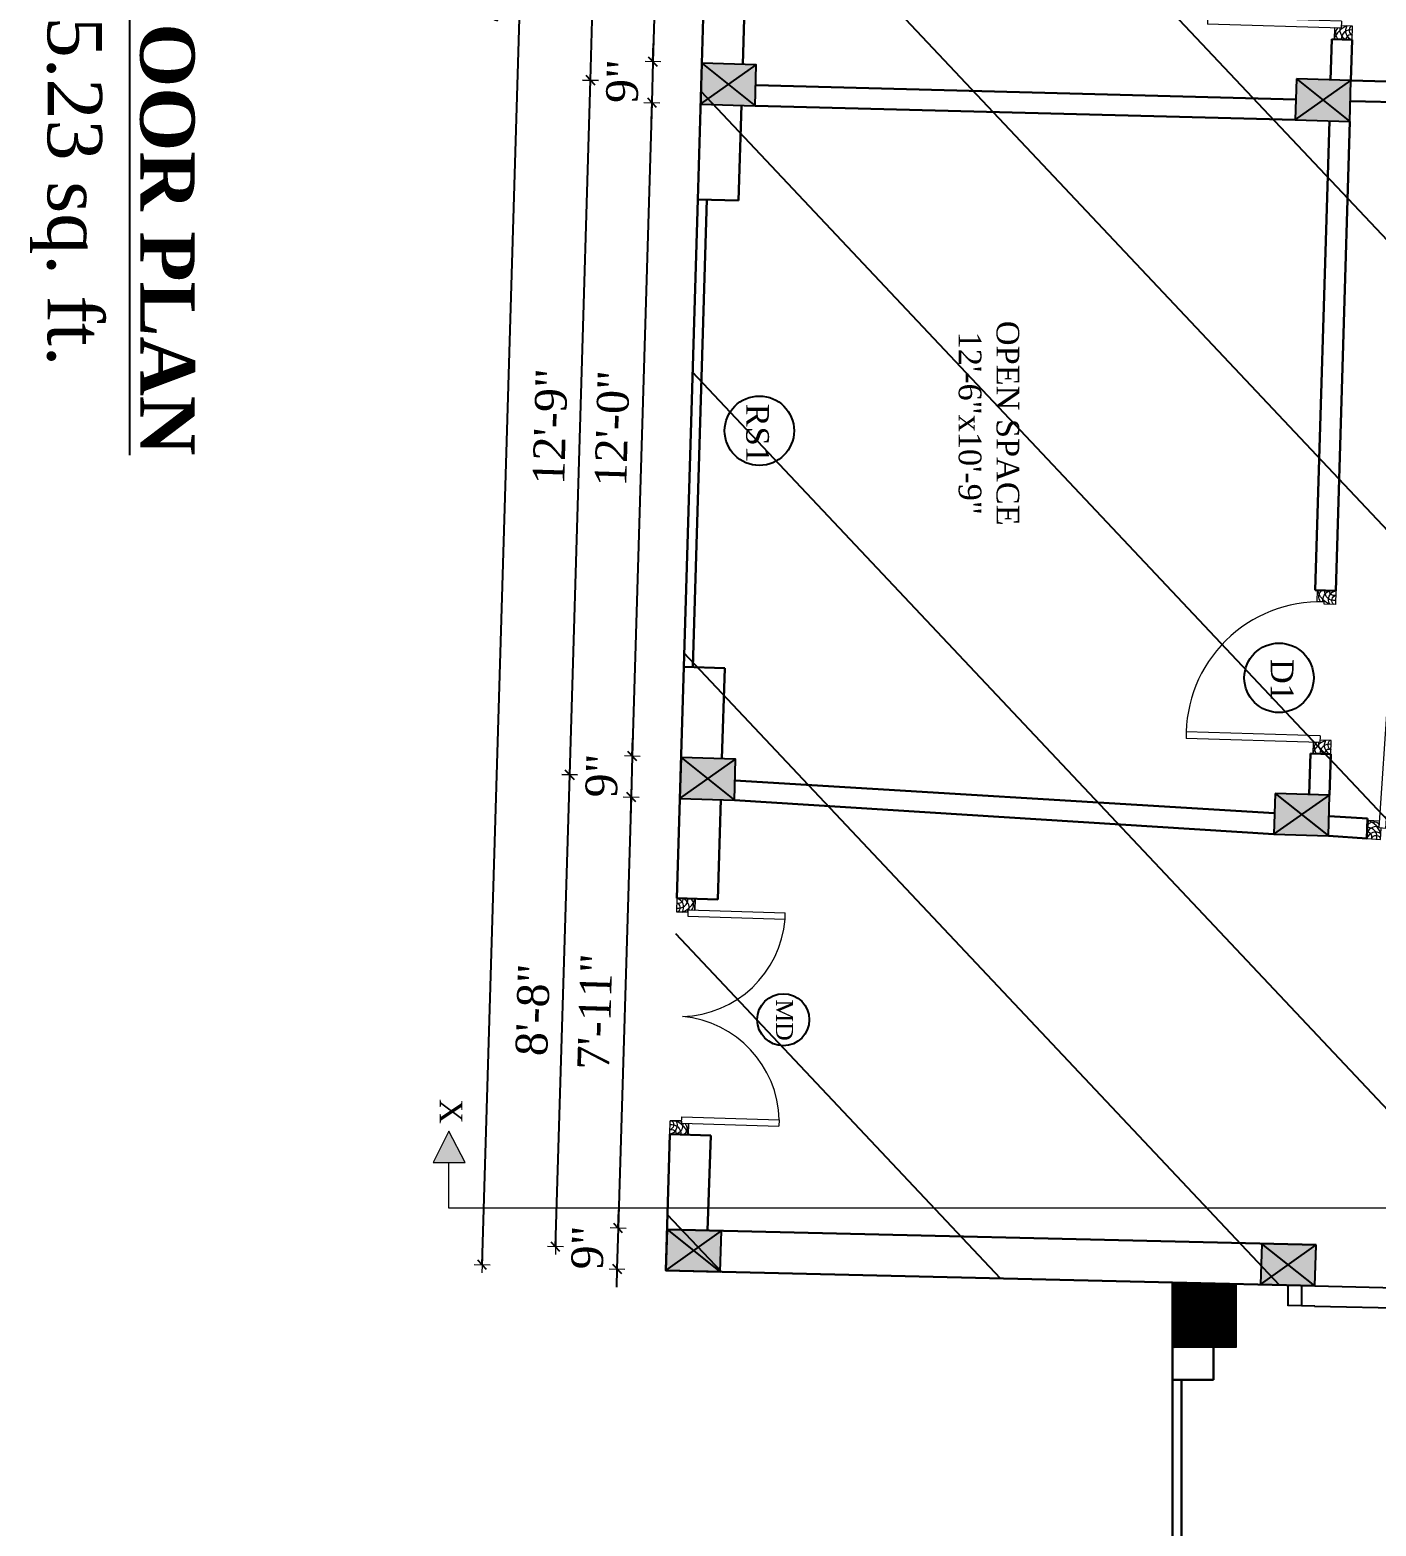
# Model space of a CAD drawing. Header units: inches. Extents: x 4069 to 291496, y -47643 to 12535.
# Drawn here: x 145228.8 to 145525.2, y -20895.6 to -20566.1 of the extents above; entities that cross this region are included whole.
import ezdxf

# ---------------------------------------------------------------- set-up
doc = ezdxf.new("R2010")
doc.units = ezdxf.units.IN
doc.header["$LTSCALE"] = 5
doc.header["$MEASUREMENT"] = 0
for name, color, linetype, lineweight in [('A-WALL', 7, 'Continuous', 9), ('Dimension', 7, 'Continuous', 18), ('DOOR', 62, 'Continuous', 0)]:
    doc.layers.add(name, color=color, linetype=linetype, lineweight=lineweight)
doc.layers.add('dim line', color=7, linetype='Continuous', lineweight=15, true_color=0xfab2b2)
doc.layers.add('TEXT', color=6, linetype='Continuous')
doc.layers.add('WALL', color=7, linetype='Continuous')
doc.styles.add('ordinary', font='times.ttf')
doc.dimstyles.new('Copy of 96', dxfattribs={"dimtxt": 7, "dimasz": 4, "dimexe": 0.5, "dimexo": 0.5, "dimgap": 3, "dimtad": 1, "dimdec": 1, "dimzin": 11, "dimdsep": 46, "dimlunit": 4, "dimtxsty": 'ordinary', "dimblk": 'OBLIQUE', "dimcen": 0.09, "dimse1": 1, "dimse2": 1, "dimclrt": 6, "dimazin": 0, "dimtfac": 1, "dimtdec": 1, "dimtix": 1, "dimtmove": 2, "dimatfit": 3, "dimldrblk": 'leader', "dimfxl": 0.5, "dimfxlon": 1, "dimtolj": 1, "dimtzin": 0, "dimarcsym": 0})

# ---------------------------------------------------------------- blocks, each defined once
blk = doc.blocks.new('C1a')
at = {"color": 1, "ltscale": 5}
for p, q in [((18657.75, 4625.76), (18648.75, 4625.76)), ((18648.75, 4625.76), (18648.82, 4613.76)), ((18657.82, 4613.76), (18657.75, 4625.76)), ((18648.82, 4613.76), (18657.82, 4613.76))]:
    blk.add_line(p, q, dxfattribs=at)
blk = doc.blocks.new('A$C27B36B59')
at = {"layer": 'DOOR'}
for p, q in [((0, 4), (0, 0)), ((2.5, 4), (0, 4)), ((2.5, 2.5), (2.5, 4)), ((0, 0), (3, 0)), ((3, 2.5), (2.5, 2.5)), ((3, 0), (3, 2.5))]:
    blk.add_line(p, q, dxfattribs=at)
for centre, radius, start, end in [((-1.4, -0.54), 4.75, 22.1411, 72.838), ((1.34, 2.09), 1.64, 45.138, 144.8948), ((2.21, 0.3), 2.49, 83.3149, 152.658), ((0.13, 0.37), 2.05, 349.4875, 93.6805), ((1.96, -0.47), 2.01, 58.7447, 166.495), ((-0.06, 0.32), 1.13, 343.542, 86.947), ((2.08, -0.4), 1.17, 38.2816, 160.1519)]:
    blk.add_arc(centre, radius, start, end, dxfattribs=at)
blk = doc.blocks.new('D2')
at = {"layer": 'DOOR'}
for p, q in [((74473.95, 24047.59), (74473.95, 24018.09)), ((74473.95, 24047.59), (74475.45, 24047.59)), ((74475.45, 24047.59), (74475.45, 24018.13))]:
    blk.add_line(p, q, dxfattribs=at)
blk.add_arc((74473.95, 24047.59), 29.5, 180, 272.9146, dxfattribs=at)
at = {"layer": 'DOOR', "xscale": -1, "rotation": 180}
blk.add_blockref('A$C27B36B59', (74441.95, 24050.09), dxfattribs=at)
at = {"layer": 'DOOR', "rotation": 180}
blk.add_blockref('A$C27B36B59', (74477.95, 24050.09), dxfattribs=at)
blk = doc.blocks.new('x-x')
at = {"ltscale": 5}
for points in [[(11364.03, -701.52), (11364.03, -694.51), (11357.15, -698.09)], [(11364.03, -1135.52), (11364.03, -1128.51), (11357.15, -1132.09)]]:
    blk.add_hatch(color=256, dxfattribs=at).paths.add_polyline_path(points)
for p, q in [((11364.03, -694.51), (11357.15, -698.09)), ((11364.03, -701.52), (11364.03, -694.51)), ((11357.15, -698.09), (11364.03, -701.52)), ((11374.13, -698.09), (11364.03, -698.09)), ((11374.13, -698.09), (11374.13, -1132.09)), ((11364.03, -1128.51), (11357.15, -1132.09)), ((11364.03, -1135.52), (11364.03, -1128.51)), ((11357.15, -1132.09), (11364.03, -1135.52)), ((11374.13, -1132.09), (11364.03, -1132.09))]:
    blk.add_line(p, q, dxfattribs=at)
at = {"layer": 'A-WALL', "color": 1, "ltscale": 5}
blk.add_line((11374.13, -1120.09), (11374.13, -1132.09), dxfattribs=at)
at = {"layer": 'TEXT', "style": 'ordinary'}
for p in [(11350.08, -700.97), (11350.08, -1134.1)]:
    blk.add_text('X', height=5, dxfattribs=at).set_placement(p)
blk = doc.blocks.new('oblique')
at = {"color": 0, "lineweight": -2}
blk.add_line((0.25, 0.25), (-0.25, -0.25), dxfattribs=at)
at = {"layer": 'dim line', "lineweight": 9}
for p, q in [((-0.4375, 0), (0.4375, 0)), ((0, 0.4375), (0, -0.4375))]:
    blk.add_line(p, q, dxfattribs=at)
blk = doc.blocks.new('*D4855')
at = {"layer": 'A-WALL', "color": 0, "lineweight": -2, "ltscale": 50, "transparency": 16777216}
blk.add_line((145344.55, -20834.07), (145347.66, -20730.11), dxfattribs=at)
at = {"layer": 'Defpoints', "color": 0, "ltscale": 50, "transparency": 16777216}
for p in [(145347.66, -20730.11), (145372.06, -20730.84), (145368.96, -20834.8)]:
    blk.add_point(p, dxfattribs=at)
at = {"layer": 'A-WALL', "color": 0, "lineweight": -2, "ltscale": 50, "transparency": 16777216, "xscale": 4, "yscale": 4, "zscale": 4}
for p, rotation in [((145347.66, -20730.11), 88.2899854281443), ((145344.55, -20834.07), 268.2899854281443)]:
    blk.add_blockref('oblique', p, dxfattribs=dict(at, rotation=rotation))
at = {"layer": 'A-WALL', "color": 6, "ltscale": 50, "transparency": 16777216, "insert": (145339.55, -20781.9), "char_height": 7, "attachment_point": 5, "rotation": 88.29, "style": 'ordinary'}
blk.add_mtext('\\A1;8\'-8"', dxfattribs=at)
blk = doc.blocks.new('_OBLIQUE')
at = {"color": 0, "linetype": 'ByBlock'}
blk.add_line((-0.5, -0.5), (0.5, 0.5), dxfattribs=at)
blk = doc.blocks.new('leader')
at = {"layer": 'Dimension'}
for p, q in [((0, -4.328), (0, 4.328)), ((-4.424, 0), (4.424, 0))]:
    blk.add_line(p, q, dxfattribs=at)
blk = doc.blocks.new('*D4834')
at = {"layer": 'A-WALL', "color": 0, "lineweight": -2, "ltscale": 50, "transparency": 16777216}
blk.add_line((145347.66, -20730.11), (145352.22, -20577.18), dxfattribs=at)
at = {"layer": 'Defpoints', "color": 0, "ltscale": 50, "transparency": 16777216}
for p in [(145352.22, -20577.18), (145376.62, -20577.91), (145372.06, -20730.84)]:
    blk.add_point(p, dxfattribs=at)
at = {"layer": 'A-WALL', "color": 0, "lineweight": -2, "ltscale": 50, "transparency": 16777216, "xscale": 4, "yscale": 4, "zscale": 4}
for p, rotation in [((145352.22, -20577.18), 88.28998542889802), ((145347.66, -20730.11), 268.289985428898)]:
    blk.add_blockref('oblique', p, dxfattribs=dict(at, rotation=rotation))
at = {"layer": 'A-WALL', "color": 6, "ltscale": 50, "transparency": 16777216, "insert": (145343.37, -20653.45), "char_height": 7, "attachment_point": 5, "rotation": 88.29, "style": 'ordinary'}
blk.add_mtext('\\A1;12\'-9"', dxfattribs=at)
blk = doc.blocks.new('*D4835')
at = {"layer": 'A-WALL', "color": 0, "lineweight": -2, "ltscale": 50, "transparency": 16777216}
blk.add_line((145352.22, -20577.18), (145356.7, -20427.25), dxfattribs=at)
at = {"layer": 'Defpoints', "color": 0, "ltscale": 50, "transparency": 16777216}
for p in [(145356.7, -20427.25), (145381.1, -20427.98), (145376.62, -20577.91)]:
    blk.add_point(p, dxfattribs=at)
at = {"layer": 'A-WALL', "color": 0, "lineweight": -2, "ltscale": 50, "transparency": 16777216, "xscale": 4, "yscale": 4, "zscale": 4}
for p, rotation in [((145356.7, -20427.25), 88.28998542889802), ((145352.22, -20577.18), 268.289985428898)]:
    blk.add_blockref('oblique', p, dxfattribs=dict(at, rotation=rotation))
at = {"layer": 'A-WALL', "color": 6, "ltscale": 50, "transparency": 16777216, "insert": (145347.9, -20502.02), "char_height": 7, "attachment_point": 5, "rotation": 88.29, "style": 'ordinary'}
blk.add_mtext('\\A1;12\'-6"', dxfattribs=at)
blk = doc.blocks.new('*D4698')
at = {"layer": 'A-WALL', "color": 0, "lineweight": -2, "ltscale": 50, "transparency": 16777216}
blk.add_line((145328.38, -20838.09), (145345.47, -20265.34), dxfattribs=at)
at = {"layer": 'Defpoints', "color": 0, "ltscale": 50, "transparency": 16777216}
for p in [(145345.47, -20265.34), (145385.92, -20266.55), (145368.82, -20839.29)]:
    blk.add_point(p, dxfattribs=at)
at = {"layer": 'A-WALL', "color": 0, "lineweight": -2, "ltscale": 50, "transparency": 16777216, "xscale": 4, "yscale": 4, "zscale": 4}
for p, rotation in [((145345.47, -20265.34), 88.28998542889802), ((145328.38, -20838.09), 268.289985428898)]:
    blk.add_blockref('oblique', p, dxfattribs=dict(at, rotation=rotation))
at = {"layer": 'A-WALL', "color": 6, "ltscale": 50, "transparency": 16777216, "insert": (145330.37, -20551.52), "char_height": 7, "attachment_point": 5, "rotation": 88.29, "style": 'ordinary'}
blk.add_mtext('\\A1;48\'-0"', dxfattribs=at)
blk = doc.blocks.new('*D4704')
at = {"layer": 'A-WALL', "color": 0, "lineweight": -2, "ltscale": 50, "transparency": 16777216}
blk.add_line((145370.21, -20432.15), (145366, -20573.09), dxfattribs=at)
at = {"layer": 'Defpoints', "color": 0, "ltscale": 50, "transparency": 16777216}
for p in [(145380.97, -20432.48), (145366, -20573.09), (145376.76, -20573.41)]:
    blk.add_point(p, dxfattribs=at)
at = {"layer": 'A-WALL', "color": 0, "lineweight": -2, "ltscale": 50, "transparency": 16777216, "xscale": 4, "yscale": 4, "zscale": 4}
for p, rotation in [((145370.21, -20432.15), 88.28998542889805), ((145366, -20573.09), 268.289985428898)]:
    blk.add_blockref('oblique', p, dxfattribs=dict(at, rotation=rotation))
at = {"layer": 'A-WALL', "color": 6, "ltscale": 50, "transparency": 16777216, "insert": (145361.54, -20502.43), "char_height": 7, "attachment_point": 5, "rotation": 88.29, "style": 'ordinary'}
blk.add_mtext('\\A1;11\'-9"', dxfattribs=at)
blk = doc.blocks.new('*D4705')
at = {"layer": 'A-WALL', "color": 0, "lineweight": -2, "ltscale": 50, "transparency": 16777216}
for p, q in [((145366, -20573.09), (145366.12, -20569.09)), ((145366, -20573.09), (145365.74, -20582.09)), ((145365.74, -20582.09), (145365.62, -20586.09))]:
    blk.add_line(p, q, dxfattribs=at)
at = {"layer": 'Defpoints', "color": 0, "ltscale": 50, "transparency": 16777216}
for p in [(145376.76, -20573.41), (145365.74, -20582.09), (145376.49, -20582.41)]:
    blk.add_point(p, dxfattribs=at)
at = {"layer": 'A-WALL', "color": 0, "lineweight": -2, "ltscale": 50, "transparency": 16777216, "xscale": 4, "yscale": 4, "zscale": 4}
for p, rotation in [((145366, -20573.09), 268.289985428898), ((145365.74, -20582.09), 88.28998542889802)]:
    blk.add_blockref('oblique', p, dxfattribs=dict(at, rotation=rotation))
at = {"layer": 'A-WALL', "color": 6, "ltscale": 50, "transparency": 16777216, "insert": (145359.3, -20577.39), "char_height": 7, "attachment_point": 5, "rotation": 88.29, "style": 'ordinary'}
blk.add_mtext('\\A1;9"', dxfattribs=at)
blk = doc.blocks.new('*D4706')
at = {"layer": 'A-WALL', "color": 0, "lineweight": -2, "ltscale": 50, "transparency": 16777216}
blk.add_line((145365.74, -20582.09), (145361.44, -20726.02), dxfattribs=at)
at = {"layer": 'Defpoints', "color": 0, "ltscale": 50, "transparency": 16777216}
for p in [(145376.49, -20582.41), (145361.44, -20726.02), (145372.19, -20726.34)]:
    blk.add_point(p, dxfattribs=at)
at = {"layer": 'A-WALL', "color": 0, "lineweight": -2, "ltscale": 50, "transparency": 16777216, "xscale": 4, "yscale": 4, "zscale": 4}
for p, rotation in [((145365.74, -20582.09), 88.28998542889805), ((145361.44, -20726.02), 268.289985428898)]:
    blk.add_blockref('oblique', p, dxfattribs=dict(at, rotation=rotation))
at = {"layer": 'A-WALL', "color": 6, "ltscale": 50, "transparency": 16777216, "insert": (145357.03, -20653.86), "char_height": 7, "attachment_point": 5, "rotation": 88.29, "style": 'ordinary'}
blk.add_mtext('\\A1;12\'-0"', dxfattribs=at)
blk = doc.blocks.new('*D4707')
at = {"layer": 'A-WALL', "color": 0, "lineweight": -2, "ltscale": 50, "transparency": 16777216}
for p, q in [((145361.44, -20726.02), (145361.56, -20722.03)), ((145361.44, -20726.02), (145361.17, -20735.02)), ((145361.17, -20735.02), (145361.05, -20739.02))]:
    blk.add_line(p, q, dxfattribs=at)
at = {"layer": 'Defpoints', "color": 0, "ltscale": 50, "transparency": 16777216}
for p in [(145372.19, -20726.34), (145361.17, -20735.02), (145371.92, -20735.34)]:
    blk.add_point(p, dxfattribs=at)
at = {"layer": 'A-WALL', "color": 0, "lineweight": -2, "ltscale": 50, "transparency": 16777216, "xscale": 4, "yscale": 4, "zscale": 4}
for p, rotation in [((145361.44, -20726.02), 268.289985428898), ((145361.17, -20735.02), 88.28998542889802)]:
    blk.add_blockref('oblique', p, dxfattribs=dict(at, rotation=rotation))
at = {"layer": 'A-WALL', "color": 6, "ltscale": 50, "transparency": 16777216, "insert": (145354.74, -20730.33), "char_height": 7, "attachment_point": 5, "rotation": 88.29, "style": 'ordinary'}
blk.add_mtext('\\A1;9"', dxfattribs=at)
blk = doc.blocks.new('*D4708')
at = {"layer": 'A-WALL', "color": 0, "lineweight": -2, "ltscale": 50, "transparency": 16777216}
blk.add_line((145361.17, -20735.02), (145358.34, -20829.98), dxfattribs=at)
at = {"layer": 'Defpoints', "color": 0, "ltscale": 50, "transparency": 16777216}
for p in [(145371.92, -20735.34), (145358.34, -20829.98), (145369.09, -20830.3)]:
    blk.add_point(p, dxfattribs=at)
at = {"layer": 'A-WALL', "color": 0, "lineweight": -2, "ltscale": 50, "transparency": 16777216, "xscale": 4, "yscale": 4, "zscale": 4}
for p, rotation in [((145361.17, -20735.02), 88.28998542889805), ((145358.34, -20829.98), 268.289985428898)]:
    blk.add_blockref('oblique', p, dxfattribs=dict(at, rotation=rotation))
at = {"layer": 'A-WALL', "color": 6, "ltscale": 50, "transparency": 16777216, "insert": (145353.19, -20782.3), "char_height": 7, "attachment_point": 5, "rotation": 88.29, "style": 'ordinary'}
blk.add_mtext('\\A1;7\'-11"', dxfattribs=at)
blk = doc.blocks.new('*D4854')
at = {"layer": 'A-WALL', "color": 0, "lineweight": -2, "ltscale": 50, "transparency": 16777216}
for p, q in [((145358.34, -20829.98), (145358.45, -20825.98)), ((145358.34, -20829.98), (145358.07, -20838.97)), ((145358.07, -20838.97), (145357.95, -20842.97))]:
    blk.add_line(p, q, dxfattribs=at)
at = {"layer": 'Defpoints', "color": 0, "ltscale": 50, "transparency": 16777216}
for p in [(145369.09, -20830.3), (145358.07, -20838.97), (145368.82, -20839.29)]:
    blk.add_point(p, dxfattribs=at)
at = {"layer": 'A-WALL', "color": 0, "lineweight": -2, "ltscale": 50, "transparency": 16777216, "xscale": 4, "yscale": 4, "zscale": 4}
for p, rotation in [((145358.34, -20829.98), 268.289985428898), ((145358.07, -20838.97), 88.28998542889802)]:
    blk.add_blockref('oblique', p, dxfattribs=dict(at, rotation=rotation))
at = {"layer": 'A-WALL', "color": 6, "ltscale": 50, "transparency": 16777216, "insert": (145351.63, -20834.28), "char_height": 7, "attachment_point": 5, "rotation": 88.29, "style": 'ordinary'}
blk.add_mtext('\\A1;9"', dxfattribs=at)

msp = doc.modelspace()

# ---------------------------------------------------------------- hatches: boundary and pattern name
at = {"layer": 'A-WALL', "ltscale": 5}
h = msp.add_hatch(dxfattribs=at)
h.set_pattern_fill('ANSI31', color=256, angle=270)
h.set_pattern_definition([(315, (143990.69162, 3689.42796), (0.08838834765, 0.08838834765), [])])
h.paths.add_polyline_path([(145494.41276, -20842.27117), (145480.41276, -20842.27117), (145480.41276, -20856.27117), (145494.41276, -20856.27117)])
at = {"layer": 'WALL', "linetype": 'ByBlock', "ltscale": 5, "true_color": 0xf8991e}
h = msp.add_hatch(dxfattribs=at)
h.set_pattern_fill('ANSI31', color=30, scale=350, angle=268.2899854)
h.set_pattern_definition([(313.29, (148162.125, -13902.258), (31.8453, 29.999), [])])
h.paths.add_polyline_path([(145385.91983, -20266.54991), (145718.04219, -20468.47179), (145706.73247, -20847.30301), (145374.81829, -20839.47377), (145368.82096, -20839.29473)])
h = msp.add_hatch(color=30, dxfattribs=at)
h.dxf.hatch_style = 1
h.paths.add_polyline_path([(145382.6217, -20578.09014), (145376.75866, -20573.4131), (145376.49009, -20582.40909)])
h.paths.add_polyline_path([(145376.49009, -20582.40909), (145388.48474, -20582.76718), (145382.6217, -20578.09014)])
h.paths.add_polyline_path([(145382.6217, -20578.09014), (145388.48474, -20582.76718), (145388.75331, -20573.77119)])
h.paths.add_polyline_path([(145388.75331, -20573.77119), (145376.75866, -20573.4131), (145382.6217, -20578.09014)])
h = msp.add_hatch(color=30, dxfattribs=at)
h.dxf.hatch_style = 1
h.paths.add_polyline_path([(145513.5763, -20581.56596), (145507.71325, -20576.88892), (145507.44469, -20585.88491)])
h.paths.add_polyline_path([(145507.44469, -20585.88491), (145519.43934, -20586.243), (145513.5763, -20581.56596)])
h.paths.add_polyline_path([(145513.5763, -20581.56596), (145519.43934, -20586.243), (145519.70791, -20577.24701)])
h.paths.add_polyline_path([(145519.70791, -20577.24701), (145507.71325, -20576.88892), (145513.5763, -20581.56596)])
h = msp.add_hatch(color=30, dxfattribs=at)
h.dxf.hatch_style = 1
h.paths.add_polyline_path([(145378.05603, -20731.02201), (145372.19299, -20726.34496), (145371.92442, -20735.34096)])
h.paths.add_polyline_path([(145371.92442, -20735.34096), (145383.91908, -20735.69905), (145378.05603, -20731.02201)])
h.paths.add_polyline_path([(145378.05603, -20731.02201), (145383.91908, -20735.69905), (145384.18765, -20726.70306)])
h.paths.add_polyline_path([(145384.18765, -20726.70306), (145372.19299, -20726.34496), (145378.05603, -20731.02201)])
h = msp.add_hatch(color=30, dxfattribs=at)
h.dxf.hatch_style = 1
h.paths.add_polyline_path([(145508.87873, -20738.9161), (145503.01568, -20734.23906), (145502.74712, -20743.23505)])
h.paths.add_polyline_path([(145502.74712, -20743.23505), (145514.74177, -20743.59314), (145508.87873, -20738.9161)])
h.paths.add_polyline_path([(145508.87873, -20738.9161), (145514.74177, -20743.59314), (145515.01034, -20734.59715)])
h.paths.add_polyline_path([(145515.01034, -20734.59715), (145503.01568, -20734.23906), (145508.87873, -20738.9161)])
h = msp.add_hatch(color=30, dxfattribs=at)
h.dxf.hatch_style = 1
h.paths.add_polyline_path([(145368.82096, -20839.29473), (145374.95368, -20834.9388), (145369.08953, -20830.29856)])
h.paths.add_polyline_path([(145368.82096, -20839.29473), (145380.81782, -20839.57904), (145374.95368, -20834.9388)])
h.paths.add_polyline_path([(145380.81782, -20839.57904), (145381.08639, -20830.58288), (145374.95368, -20834.9388)])
h.paths.add_polyline_path([(145374.95368, -20834.9388), (145381.08639, -20830.58288), (145369.08953, -20830.29856)])
h = msp.add_hatch(color=30, dxfattribs=at)
h.dxf.hatch_style = 1
h.paths.add_polyline_path([(145499.78666, -20842.39853), (145505.91938, -20838.04261), (145500.05524, -20833.40237)])
h.paths.add_polyline_path([(145499.78666, -20842.39853), (145511.78352, -20842.68284), (145505.91938, -20838.04261)])
h.paths.add_polyline_path([(145511.78352, -20842.68284), (145512.0521, -20833.68668), (145505.91938, -20838.04261)])
h.paths.add_polyline_path([(145505.91938, -20838.04261), (145512.0521, -20833.68668), (145500.05524, -20833.40237)])

# ---------------------------------------------------------------- linework, layer by layer
at = {"color": 1, "ltscale": 5}
for p, q in [((145376.49009, -20582.40909), (145388.75331, -20573.77119)), ((145376.75866, -20573.4131), (145388.48474, -20582.76718)), ((145507.44469, -20585.88491), (145519.70791, -20577.24701)), ((145507.71325, -20576.88892), (145519.43934, -20586.243)), ((145372.19299, -20726.34496), (145383.91908, -20735.69905)), ((145371.92442, -20735.34096), (145384.18765, -20726.70306)), ((145502.74712, -20743.23505), (145515.01034, -20734.59715)), ((145503.01568, -20734.23906), (145514.74177, -20743.59314)), ((145368.82096, -20839.29473), (145381.08639, -20830.58288)), ((145369.08953, -20830.29856), (145380.81782, -20839.57904)), ((145499.78666, -20842.39853), (145512.0521, -20833.68668)), ((145511.78352, -20842.68284), (145500.05524, -20833.40237))]:
    msp.add_line(p, q, dxfattribs=at)
at = {"layer": 'A-WALL', "lineweight": 30}
for p, q in [((145377.38531, -20552.42254), (145375.86343, -20603.39983)), ((145386.38131, -20552.69111), (145385.75465, -20573.68167)), ((145515.20991, -20577.11273), (145515.47848, -20568.11673)), ((145519.97648, -20568.25102), (145515.47848, -20568.11673)), ((145519.70791, -20577.24701), (145519.97648, -20568.25102)), ((145519.70791, -20577.24701), (145572.69073, -20578.61356)), ((145388.61962, -20578.24934), (145507.57838, -20581.40676)), ((145385.48608, -20582.67766), (145384.85942, -20603.66839)), ((145388.48474, -20582.76716), (145507.44469, -20585.88491)), ((145519.59188, -20581.74551), (145572.5747, -20583.11207)), ((145514.94194, -20586.08889), (145511.85519, -20689.48291)), ((145519.43993, -20586.22318), (145516.35318, -20689.61719)), ((145375.86343, -20603.39983), (145372.78981, -20706.35396)), ((145377.86253, -20603.45951), (145374.78892, -20706.41364)), ((145375.86343, -20603.39983), (145384.85942, -20603.66839)), ((145516.35318, -20689.61719), (145511.85519, -20689.48291)), ((145372.78981, -20706.35396), (145371.26792, -20757.33124)), ((145372.78981, -20706.35396), (145381.7858, -20706.62252)), ((145381.7858, -20706.62252), (145381.18898, -20726.61353)), ((145510.78091, -20725.46687), (145510.51234, -20734.46287)), ((145515.27891, -20725.60116), (145510.78091, -20725.46687)), ((145515.27891, -20725.60116), (145515.01034, -20734.59715)), ((145502.88685, -20738.55454), (145384.04791, -20731.38357)), ((145380.92041, -20735.60952), (145380.26391, -20757.59981)), ((145502.74712, -20743.23505), (145383.91908, -20735.69905)), ((145523.3591, -20739.78987), (145514.87061, -20739.27766)), ((145523.3591, -20739.78987), (145523.22852, -20744.1639)), ((145523.22852, -20744.1639), (145514.74177, -20743.59314)), ((145371.26792, -20757.33124), (145380.26391, -20757.59981)), ((145369.71619, -20809.30809), (145368.82096, -20839.29473)), ((145369.71619, -20809.30809), (145378.71218, -20809.57665)), ((145378.71218, -20809.57665), (145378.0315, -20830.51048)), ((145369.08953, -20830.29856), (145512.0521, -20833.68668)), ((145368.82096, -20839.29473), (145480.41276, -20841.93938)), ((145480.41276, -21208.735), (145480.41276, -20841.93938)), ((145511.78352, -20842.68284), (145480.41276, -20841.93938)), ((145480.41276, -20841.93938), (145511.78352, -20842.68284)), ((145489.41276, -20856.27117), (145489.41276, -20863.3766)), ((145480.41276, -20863.3766), (145489.41276, -20863.3766)), ((145482.41276, -20959.3766), (145482.41276, -20863.3766))]:
    msp.add_line(p, q, dxfattribs=at)
at = {"layer": 'A-WALL', "ltscale": 5}
msp.add_lwpolyline([(145494.41276, -20842.27117), (145494.41276, -20856.27117), (145480.41276, -20856.27117), (145480.41276, -20842.27117)], close=True, dxfattribs=at)
at = {"layer": 'DOOR', "ltscale": 0.5}
for p, q in [((145371.26792, -20757.33124), (145371.1784, -20760.32991)), ((145375.26614, -20757.45061), (145375.19452, -20759.84954)), ((145373.57733, -20760.40153), (145371.1784, -20760.32991)), ((145373.6922, -20759.90473), (145373.65043, -20761.30411)), ((145373.65043, -20761.30411), (145395.09244, -20761.94424)), ((145373.6922, -20759.90473), (145395.13422, -20760.54487)), ((145395.09244, -20761.94424), (145395.13422, -20760.54487)), ((145372.20464, -20806.38104), (145369.80571, -20806.30942)), ((145372.28968, -20806.8838), (145372.33145, -20805.48443)), ((145372.28968, -20806.8838), (145393.73169, -20807.52394)), ((145372.33145, -20805.48443), (145393.77347, -20806.12456)), ((145373.71441, -20809.42745), (145373.78603, -20807.02852)), ((145393.77347, -20806.12456), (145393.73169, -20807.52394))]:
    msp.add_line(p, q, dxfattribs=at)
for centre, start, end in [((145371.79369, -20760.01093), 271.7095941, 355.2564972), ((145370.40088, -20806.66454), 1.3234737, 84.8703767)]:
    msp.add_arc(centre, 23.37883, start, end, dxfattribs=at)
at = {"layer": 'TEXT'}
for centre, radius in [((145389.42371, -20654.35763), 7.64038), ((145503.85619, -20708.77919), 7.64038), ((145394.69324, -20784.07564), 5.73028)]:
    msp.add_circle(centre, radius, dxfattribs=at)
at = {"layer": 'WALL', "color": 2, "linetype": 'ByBlock'}
for p, q in [((145505.78352, -20842.54065), (145505.78352, -20847.05491)), ((145508.78352, -20842.61175), (145508.78352, -20847.11301)), ((145511.78352, -20842.68284), (145553.78352, -20843.67822)), ((145511.78352, -20847.18411), (145505.78352, -20847.04191)), ((145511.67691, -20847.18158), (145562.78352, -20848.17904))]:
    msp.add_line(p, q, dxfattribs=at)
at = {"layer": 'WALL', "color": 2, "linetype": 'ByBlock', "ltscale": 5}
for points in [[(145376.75866, -20573.4131), (145376.49009, -20582.40909), (145388.48474, -20582.76718), (145388.75331, -20573.77119)], [(145507.71325, -20576.88892), (145507.44469, -20585.88491), (145519.43934, -20586.243), (145519.70791, -20577.24701)], [(145372.19299, -20726.34496), (145371.92442, -20735.34096), (145383.91908, -20735.69905), (145384.18765, -20726.70306)], [(145503.01568, -20734.23906), (145502.74712, -20743.23505), (145514.74177, -20743.59314), (145515.01034, -20734.59715)], [(145381.08639, -20830.58288), (145369.08953, -20830.29856), (145368.82096, -20839.29473), (145380.81782, -20839.57904)], [(145512.0521, -20833.68668), (145500.05524, -20833.40237), (145499.78666, -20842.39853), (145511.78352, -20842.68284)]]:
    msp.add_lwpolyline(points, close=True, dxfattribs=at)

# ---------------------------------------------------------------- block references
at = {"layer": 'A-WALL', "color": 1, "rotation": 270}
msp.add_blockref('x-x', (146453.13653, -9451.46283), dxfattribs=at)
at = {"layer": 'DOOR', "rotation": 268.2899854281412}
msp.add_blockref('A$C27B36B59', (145371.26792, -20757.33124), dxfattribs=at)
at = {"layer": 'DOOR', "xscale": -1, "rotation": 268.2899854281413}
msp.add_blockref('A$C27B36B59', (145369.71619, -20809.30809), dxfattribs=at)
at = {"layer": 'WALL', "color": 2, "linetype": 'ByBlock'}
for p, rotation in [((123703.09215, 54594.20973), 268.2899854281412), ((123698.39458, 54436.85959), 268.2899854281412), ((221447.10979, -1745.84302), 176.1524916298357)]:
    msp.add_blockref('D2', p, dxfattribs=dict(at, rotation=rotation))
at = {"layer": 'WALL', "color": 2, "linetype": 'ByBlock', "ltscale": 5}
for p, rotation in [((141313.8836, -2052.10562), 268.2899854281412), ((141444.84931, -2055.20942), 268.2899854281578)]:
    msp.add_blockref('C1a', p, dxfattribs=dict(at, rotation=rotation))

# ---------------------------------------------------------------- texts
at = {"layer": 'TEXT', "style": 'ordinary'}
for s, height, p in [('RS1', 5, (145386.53534, -20648.42522)), ('D1', 5, (145502.05421, -20704.6256)), ('MD', 3.75, (145393.09216, -20779.57703))]:
    msp.add_text(s, height=height, rotation=270, dxfattribs=at).set_placement(p)
at = {"layer": 'TEXT', "char_height": 12, "width": 219.8150831, "attachment_point": 8, "rotation": 270, "style": 'ordinary'}
for s, insert in [('{\\fTimes New Roman|b1|i0|c0|p18;\\LGROUND FLOOR PLAN}', (145252.91391, -20558.06927)), ('AREA = 1235.23 sq. ft.', (145228.79092, -20553.76273))]:
    msp.add_mtext(s, dxfattribs=dict(at, insert=insert))
at = {"layer": 'TEXT', "insert": (145433.2494, -20652.70806), "char_height": 5, "attachment_point": 8, "rotation": 270, "style": 'ordinary'}
msp.add_mtext_dynamic_manual_height_columns('OPEN SPACE\\P12\'-6"x10\'-9"', width=101.5687276, gutter_width=1720.71691, heights=[0], dxfattribs=at)

# ---------------------------------------------------------------- dimensions: what is measured, and where the dimension line sits
at = {"layer": 'A-WALL', "ltscale": 50}
dim = msp.add_linear_dim(base=(145345.47457, -20265.34244), p1=(145368.82096, -20839.29473), p2=(145385.91983, -20266.54991), angle=268.2899854, text='48\'-0"', dimstyle='Copy of 96', override={"dimdec": 0, "dimblk": 'oblique', "dimtdec": 0, "dimarcsym": 1}, dxfattribs=at)
dim.commit()
dim.dimension.update_dxf_attribs({"geometry": '*D4698', "text_midpoint": (145330.3675, -20551.51908)})
for base, p1, p2, picture, middle in [((145356.69806, -20427.24938), (145376.62437, -20577.9111), (145381.10052, -20427.9779), '*D4835', (145347.90234, -20502.02021)), ((145366.00446, -20573.09204), (145380.96623, -20432.47589), (145376.75866, -20573.4131), '*D4704', (145361.54052, -20502.42736)), ((145365.73589, -20582.08803), (145376.75866, -20573.4131), (145376.49009, -20582.40909), '*D4705', (145359.30245, -20577.39396)), ((145352.22191, -20577.18258), (145372.05871, -20730.84296), (145376.62437, -20577.9111), '*D4834', (145343.37135, -20653.45244)), ((145361.4388, -20726.02391), (145376.49009, -20582.40909), (145372.19299, -20726.34496), '*D4706', (145357.0297, -20653.8602)), ((145361.17023, -20735.0199), (145372.19299, -20726.34496), (145371.92442, -20735.34096), '*D4707', (145354.73678, -20730.32583)), ((145358.33534, -20829.97751), (145371.92442, -20735.34096), (145369.08953, -20830.29856), '*D4708', (145353.18505, -20782.30263)), ((145358.06677, -20838.97367), (145369.08953, -20830.29856), (145368.82096, -20839.29473), '*D4854', (145351.63332, -20834.27951))]:
    dim = msp.add_linear_dim(base=base, p1=p1, p2=p2, angle=268.2899854, dimstyle='Copy of 96', override={"dimdec": 0, "dimblk": 'oblique', "dimtdec": 0, "dimarcsym": 1}, dxfattribs=at)
    dim.commit()
    dim.dimension.update_dxf_attribs({"geometry": picture, "text_midpoint": middle})
dim = msp.add_aligned_dim(p1=(145368.95525, -20834.79664), p2=(145372.05871, -20730.84296), distance=24.41333, dimstyle='Copy of 96', override={"dimdec": 0, "dimblk": 'oblique', "dimtdec": 0, "dimarcsym": 1}, dxfattribs=at)
dim.commit()
dim.dimension.update_dxf_attribs({"geometry": '*D4855', "text_midpoint": (145339.54688, -20781.89551)})

doc.saveas('drawing.dxf')
